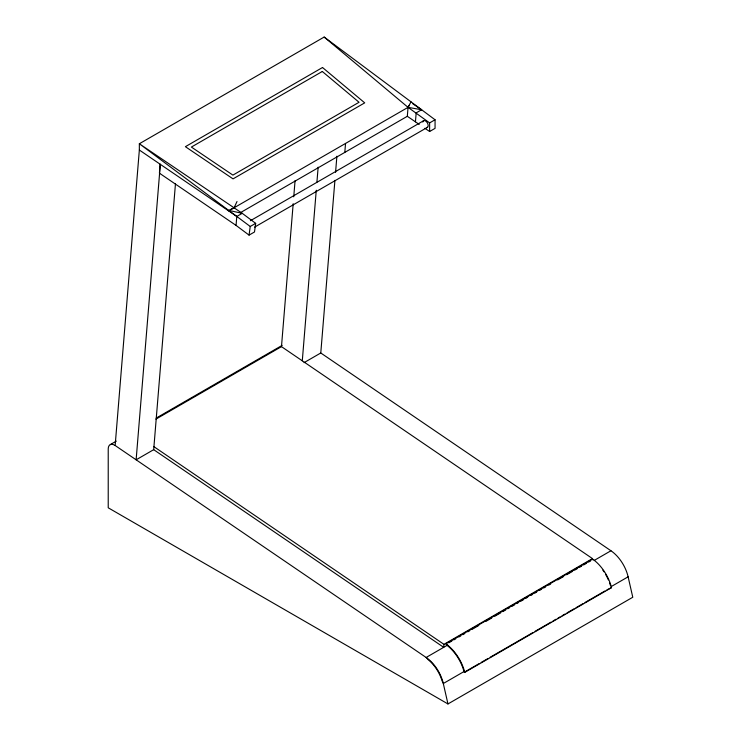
<?xml version="1.0" encoding="UTF-8"?>
<svg xmlns="http://www.w3.org/2000/svg" width="741" height="741" viewBox="0 0 741 741"><rect width="100%" height="100%" fill="white"/><g stroke="black" fill="none" stroke-linecap="round" stroke-linejoin="round"><path stroke-width="1.11" d="M426.705 657.888L427.965 659.49A27.185 15.7 60 0 1 442.108 680.96L443.109 682.776M445.878 643.846L447.499 645.717A31.039 17.914 60 0 1 463.644 670.216L464.737 672.383L611.501 587.65L610.945 585.538A31.854 18.386 60 0 0 594.375 560.391L592.643 559.112L445.878 643.846L447.601 645.124A31.854 18.386 60 0 1 464.181 670.272L464.737 672.383M592.615 559.761L592.643 559.112M334.913 180.387L320.779 352.985L610.955 550.758A28.01 16.172 60 0 1 628.118 576.813L632.777 597.246L447.962 703.95L108.223 507.798L108.223 448.824A8.994 5.196 60 0 1 115.151 445.508L139.345 150.034L139.345 143.754L324.16 37.05L435.06 119.773L435.06 128.369L429.623 131.5L424.889 128.286M160.149 164.215L159.417 173.172L236.055 225.403L249.059 235.119L254.496 231.979L255.673 223.347L242.224 213.315L139.345 143.754L250.236 226.477L249.059 235.119M160.325 164.335L136.131 459.809L153.693 449.667L175.45 183.888M236.055 225.403L236.787 216.446L242.224 213.315L228.673 210.388L228.673 210.916M155.888 419.147L281.478 346.631L293.186 203.71M293.751 196.8L295.066 180.665M302.291 360.821L316.259 190.233M316.916 182.166L318.148 167.179M335.571 172.329L336.886 156.221M344.806 152.396L345.538 143.439M240.334 212.713L407.318 116.3L408.05 107.352L411.005 101.832M415.442 121.839L416.173 112.882L421.61 109.742L412.765 103.721M281.478 346.631L592.467 558.594L443.942 644.337L443.692 647.328L153.693 449.667M237.009 201.524L234.1 207.776L228.673 210.388M231.387 209.342L408.05 107.352L409.236 105.417M250.412 220.716L423.361 120.866M250.236 226.477L255.673 223.347M429.623 131.5L429.623 122.913L435.06 119.773M254.635 227.107L427.585 127.257M110.289 444.591L116.281 441.136M156.24 418.063L282.117 345.389M304.023 362.664L320.779 352.985M448.842 642.771L451.834 641.039M453.835 639.881L455.826 638.733M458.827 637.001L460.819 635.852M462.819 634.694L464.82 633.546M467.812 631.814L469.803 630.665M471.804 629.507L478.797 625.478M485.781 621.44L491.774 617.985M494.766 616.253L500.759 612.798M502.759 611.64L505.751 609.908M507.752 608.759L509.743 607.601M511.744 606.453L514.736 604.721M516.736 603.572L518.728 602.414M520.728 601.266L523.72 599.534M525.721 598.385L527.712 597.227M530.713 595.505L532.705 594.347M534.706 593.198L536.706 592.04M539.698 590.308L541.69 589.16M543.69 588.011L545.691 586.853M548.683 585.121L550.683 583.973M557.667 579.934L563.66 576.479M566.652 574.747L572.645 571.292M574.645 570.135L577.637 568.412M579.638 567.254L581.629 566.105M583.63 564.948L586.622 563.216M588.623 562.067L590.614 560.918M115.151 445.508L426.131 657.471L447.684 645.022M594.189 560.437L610.955 550.758M447.962 703.95L443.303 683.517L464.283 671.402M611.14 586.622L628.118 576.813M464.181 672.263L479.158 663.612M481.159 662.463L488.143 658.425M490.144 657.276L533.075 632.49M535.067 631.332L551.045 622.107M553.045 620.958L556.037 619.226M558.038 618.077L560.029 616.92M562.03 615.771L565.022 614.039M567.022 612.89L574.006 608.852M576.007 607.703L582.991 603.665M584.992 602.507L604.962 590.985M606.953 589.827L611.501 587.65M324.16 37.05L408.05 107.352L421.61 109.742M408.05 107.352L429.623 122.913M407.318 116.3L419.221 124.414M139.345 150.034L236.787 216.446M153.943 446.684L443.942 644.337M426.131 657.471L428.066 658.897A28.01 16.172 60 0 1 442.646 681.007L443.303 683.517M602.85 570.162A31.039 17.914 60 0 1 603.998 571.839M605.61 574.442A31.039 17.914 60 0 1 608.37 579.897M609.482 582.685A31.039 17.914 60 0 1 610.417 585.483M422.787 122.024A3.844 2.223 60 0 1 427.187 122.608A3.844 2.223 60 0 1 426.445 127.554M322.52 67.505L185.389 146.681L233.044 178.877L364.711 102.86L322.52 67.505M322.298 71.479L191.391 147.061L232.906 175.108L359.052 102.277L322.298 71.479"/></g></svg>
